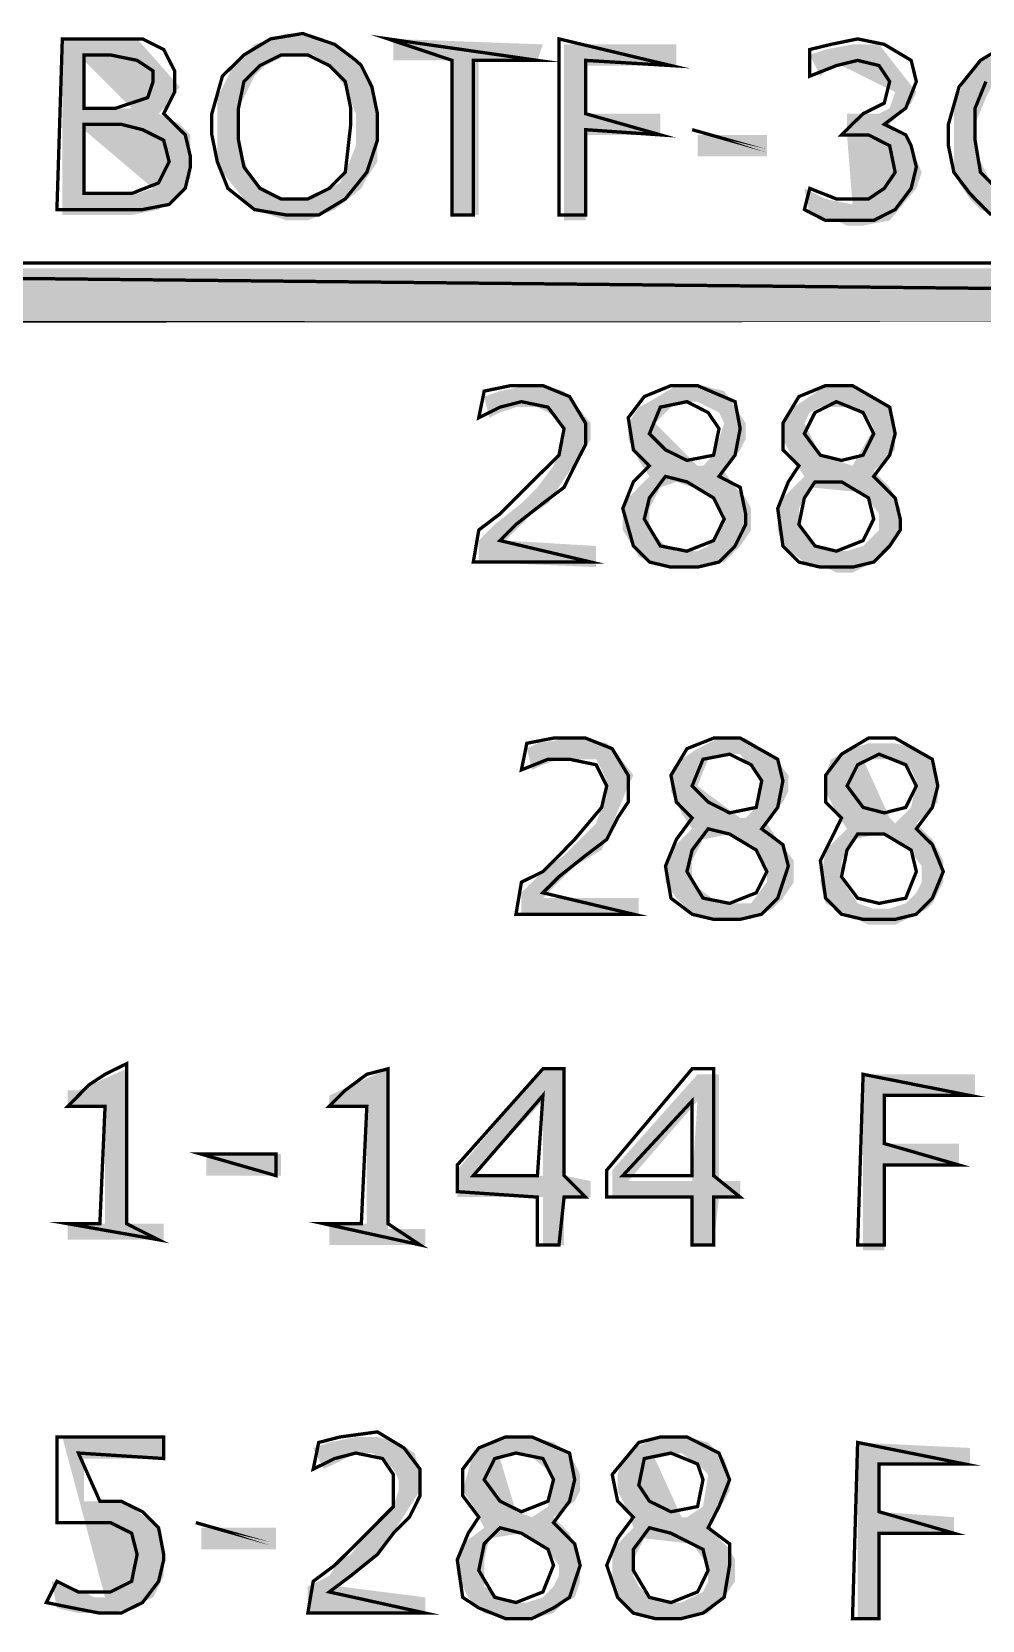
# Model space of a CAD drawing. Header units: millimetres. Extents: x 688550 to 690417, y 7458888 to 7459543.
# Drawn here: x 689620.39 to 689633.58, y 7459312.18 to 7459334.23 of the extents above; entities that cross this region are included whole.
import ezdxf

# ---------------------------------------------------------------- set-up
doc = ezdxf.new("R2010")
doc.units = ezdxf.units.MM
doc.header["$LTSCALE"] = 3
doc.header["$MEASUREMENT"] = 0
doc.layers.add('H', color=7, linetype='Continuous')
doc.layers.add('P', color=7, linetype='Continuous')

msp = doc.modelspace()

# ---------------------------------------------------------------- hatches: boundary and pattern name
at = {"layer": 'H', "linetype": 'Continuous'}
for points in [[(689623.924, 7459331.611), (689623.701, 7459331.686), (689623.478, 7459331.762), (689623.331, 7459331.909), (689623.033, 7459332.279), (689622.962, 7459332.501), (689622.962, 7459332.724), (689622.962, 7459333.093), (689622.962, 7459333.316), (689623.184, 7459333.761), (689623.478, 7459334.055), (689623.924, 7459334.206), (689624.44, 7459334.131), (689624.293, 7459333.908), (689623.924, 7459333.908), (689623.625, 7459333.761), (689623.478, 7459333.614), (689623.403, 7459333.463), (689623.256, 7459333.169), (689623.256, 7459332.871), (689623.256, 7459332.648), (689623.403, 7459332.279), (689623.478, 7459332.132), (689623.625, 7459332.056), (689623.848, 7459331.909), (689624.218, 7459331.909), (689624.516, 7459332.056), (689624.663, 7459332.132), (689624.738, 7459332.279), (689624.885, 7459332.648), (689624.885, 7459333.093), (689624.738, 7459333.463), (689624.516, 7459333.761), (689624.293, 7459333.908), (689624.44, 7459334.131), (689624.663, 7459333.984), (689624.814, 7459333.908), (689625.108, 7459333.539), (689625.184, 7459333.018), (689625.184, 7459332.724), (689625.184, 7459332.426), (689625.037, 7459332.203), (689624.961, 7459332.056), (689624.591, 7459331.762), (689624.218, 7459331.611), (689623.924, 7459331.611)], [(689621.626, 7459331.686), (689620.811, 7459331.686), (689620.811, 7459334.131), (689621.626, 7459334.131), (689621.849, 7459334.131), (689622.441, 7459333.463), (689622.37, 7459333.392), (689622.294, 7459333.24), (689622.147, 7459333.093), (689621.773, 7459333.169), (689621.11, 7459333.833), (689621.11, 7459333.169), (689621.773, 7459333.169), (689622.147, 7459333.093), (689622.441, 7459332.946), (689622.588, 7459332.799), (689622.588, 7459332.577), (689622.588, 7459332.354), (689622.588, 7459332.203), (689622.441, 7459331.985), (689622.147, 7459331.762), (689621.773, 7459331.686), (689621.849, 7459331.985), (689622.071, 7459332.056), (689621.11, 7459332.871), (689621.11, 7459331.985), (689621.849, 7459331.985), (689621.773, 7459331.686), (689621.626, 7459331.686)], [(689626.221, 7459331.686), (689626.221, 7459333.833), (689625.406, 7459333.833), (689625.406, 7459334.131), (689627.481, 7459334.055), (689627.405, 7459333.833), (689626.591, 7459333.833), (689626.591, 7459331.686), (689626.221, 7459331.686)], [(689627.775, 7459331.611), (689627.775, 7459334.055), (689629.333, 7459334.055), (689629.333, 7459333.761), (689628.073, 7459333.761), (689628.073, 7459333.093), (689629.111, 7459333.093), (689629.111, 7459332.799), (689628.073, 7459332.799), (689628.073, 7459331.611), (689627.775, 7459331.611)], [(689631.702, 7459331.539), (689631.555, 7459331.611), (689631.185, 7459331.686), (689631.11, 7459332.056), (689631.404, 7459331.909), (689631.778, 7459331.833), (689631.702, 7459332.799), (689631.702, 7459333.093), (689631.925, 7459333.093), (689632.147, 7459333.093), (689632.294, 7459333.169), (689632.37, 7459333.392), (689631.626, 7459333.761), (689631.479, 7459333.761), (689631.332, 7459333.614), (689631.185, 7459333.908), (689631.404, 7459333.984), (689631.778, 7459334.055), (689632, 7459334.055), (689632.147, 7459334.055), (689632.664, 7459333.392), (689632.592, 7459333.24), (689632.441, 7459333.093), (689632.294, 7459332.946), (689632.37, 7459332.871), (689632.517, 7459332.799), (689632.739, 7459332.279), (689632.664, 7459332.056), (689632.294, 7459331.611), (689631.925, 7459331.539), (689631.702, 7459331.539)], [(689634.222, 7459331.539), (689633.999, 7459331.611), (689633.554, 7459331.762), (689633.407, 7459331.909), (689633.256, 7459332.132), (689633.185, 7459332.354), (689633.185, 7459332.648), (689633.185, 7459332.799), (689633.185, 7459332.946), (689633.185, 7459333.24), (689633.407, 7459333.686), (689633.554, 7459333.833), (689633.777, 7459333.908), (689634.222, 7459334.055), (689634.445, 7459334.055), (689634.667, 7459333.984), (689635.037, 7459333.908), (689635.184, 7459333.463), (689634.886, 7459333.686), (689634.445, 7459333.761), (689634.222, 7459333.761), (689634.071, 7459333.761), (689633.924, 7459333.686), (689633.777, 7459333.614), (689633.63, 7459333.316), (689633.479, 7459332.946), (689633.479, 7459332.648), (689633.554, 7459332.426), (689633.701, 7459332.132), (689633.924, 7459331.909), (689634.071, 7459331.833), (689634.222, 7459331.833), (689634.445, 7459331.833), (689634.667, 7459331.833), (689635.037, 7459332.056), (689635.184, 7459331.762), (689634.516, 7459331.539), (689634.222, 7459331.539)], [(689629.627, 7459332.501), (689629.627, 7459332.799), (689630.589, 7459332.799), (689630.589, 7459332.501), (689629.627, 7459332.501)], [(689679.04, 7459330.204), (689599.328, 7459330.947), (689679.04, 7459330.947), (689679.04, 7459330.204)], [(689599.328, 7459330.204), (689599.328, 7459330.947), (689679.04, 7459330.204), (689599.328, 7459330.204)], [(689628.22, 7459326.798), (689626.591, 7459326.869), (689626.591, 7459327.167), (689626.813, 7459327.39), (689627.183, 7459327.684), (689627.405, 7459327.906), (689627.628, 7459328.205), (689627.775, 7459328.574), (689627.775, 7459328.721), (689627.704, 7459328.872), (689627.405, 7459329.019), (689627.258, 7459329.019), (689627.107, 7459329.019), (689626.885, 7459328.944), (689626.738, 7459328.872), (689626.666, 7459329.166), (689626.885, 7459329.242), (689627.258, 7459329.318), (689627.481, 7459329.318), (689627.775, 7459329.242), (689628.145, 7459328.797), (689628.145, 7459328.574), (689627.552, 7459327.684), (689627.33, 7459327.537), (689626.96, 7459327.167), (689628.22, 7459327.092), (689628.22, 7459326.798)], [(689629.258, 7459326.798), (689628.959, 7459326.869), (689628.812, 7459326.945), (689628.59, 7459327.314), (689628.59, 7459327.612), (689628.665, 7459327.759), (689628.959, 7459328.058), (689629.111, 7459327.906), (689628.959, 7459327.612), (689628.959, 7459327.39), (689629.035, 7459327.243), (689629.182, 7459327.092), (689629.333, 7459327.02), (689629.627, 7459327.02), (689629.774, 7459327.092), (689629.997, 7459327.39), (689629.997, 7459327.537), (689629.774, 7459327.835), (689629.333, 7459327.982), (689629.111, 7459327.906), (689628.959, 7459328.058), (689628.812, 7459328.28), (689628.665, 7459328.574), (689628.665, 7459328.797), (689628.812, 7459329.019), (689628.959, 7459329.095), (689629.333, 7459329.318), (689629.703, 7459329.318), (689629.997, 7459329.242), (689630.148, 7459329.019), (689630.295, 7459328.797), (689630.295, 7459328.574), (689630.219, 7459328.427), (689629.997, 7459328.129), (689629.85, 7459328.352), (689629.997, 7459328.797), (689629.925, 7459328.944), (689629.627, 7459329.095), (689629.405, 7459329.095), (689629.258, 7459329.019), (689629.035, 7459328.797), (689629.627, 7459328.205), (689629.703, 7459328.205), (689629.85, 7459328.352), (689629.997, 7459328.129), (689630.148, 7459327.906), (689630.295, 7459327.759), (689630.371, 7459327.612), (689630.371, 7459327.314), (689630.219, 7459327.092), (689630.072, 7459326.945), (689629.997, 7459326.869), (689629.627, 7459326.798), (689629.258, 7459326.798)], [(689631.555, 7459326.722), (689631.404, 7459326.798), (689631.11, 7459326.869), (689630.812, 7459327.092), (689630.74, 7459327.314), (689630.74, 7459327.612), (689630.812, 7459327.759), (689631.11, 7459328.058), (689631.185, 7459327.906), (689631.034, 7459327.612), (689631.034, 7459327.39), (689631.11, 7459327.243), (689631.257, 7459327.092), (689631.479, 7459327.02), (689631.702, 7459327.02), (689631.925, 7459327.092), (689632.147, 7459327.314), (689632.147, 7459327.537), (689631.925, 7459327.835), (689631.185, 7459327.906), (689631.11, 7459328.058), (689630.963, 7459328.28), (689630.812, 7459328.574), (689630.812, 7459328.797), (689630.963, 7459329.019), (689631.185, 7459329.166), (689631.404, 7459329.318), (689631.626, 7459329.318), (689631.778, 7459329.318), (689631.702, 7459329.019), (689631.479, 7459329.019), (689631.332, 7459329.019), (689631.185, 7459328.944), (689631.11, 7459328.797), (689631.332, 7459328.352), (689631.778, 7459328.205), (689631.778, 7459328.205), (689632.072, 7459328.721), (689632, 7459328.872), (689631.702, 7459329.019), (689631.778, 7459329.318), (689632.072, 7459329.166), (689632.294, 7459329.019), (689632.37, 7459328.797), (689632.37, 7459328.574), (689632.37, 7459328.427), (689632.072, 7459328.129), (689632.294, 7459327.906), (689632.37, 7459327.759), (689632.441, 7459327.612), (689632.441, 7459327.314), (689632.294, 7459327.092), (689632.072, 7459326.869), (689631.778, 7459326.722), (689631.555, 7459326.722)], [(689628.812, 7459321.98), (689627.183, 7459321.98), (689627.183, 7459322.278), (689627.405, 7459322.501), (689627.552, 7459322.648), (689627.775, 7459322.795), (689627.998, 7459323.018), (689628.22, 7459323.24), (689628.296, 7459323.463), (689628.367, 7459323.61), (689628.367, 7459323.832), (689628.296, 7459323.984), (689628.22, 7459324.131), (689627.998, 7459324.131), (689627.704, 7459324.131), (689627.481, 7459324.055), (689627.33, 7459323.984), (689627.258, 7459324.278), (689627.405, 7459324.353), (689627.851, 7459324.425), (689628.073, 7459324.425), (689628.367, 7459324.353), (689628.518, 7459324.202), (689628.737, 7459323.908), (689628.665, 7459323.761), (689628.296, 7459322.871), (689627.922, 7459322.648), (689627.481, 7459322.203), (689628.812, 7459322.203), (689628.812, 7459321.98)], [(689629.85, 7459321.909), (689629.552, 7459321.98), (689629.333, 7459322.203), (689629.182, 7459322.425), (689629.182, 7459322.648), (689629.258, 7459322.871), (689629.552, 7459323.165), (689629.703, 7459323.018), (689629.552, 7459322.724), (689629.552, 7459322.501), (689629.627, 7459322.35), (689629.925, 7459322.131), (689630.072, 7459322.131), (689630.219, 7459322.131), (689630.371, 7459322.131), (689630.589, 7459322.425), (689630.589, 7459322.648), (689630.371, 7459322.946), (689630.072, 7459323.093), (689629.703, 7459323.018), (689629.552, 7459323.165), (689629.405, 7459323.387), (689629.333, 7459323.538), (689629.258, 7459323.685), (689629.258, 7459323.908), (689629.405, 7459324.131), (689629.627, 7459324.278), (689629.925, 7459324.425), (689630.295, 7459324.425), (689630.518, 7459324.278), (689630.665, 7459324.202), (689630.887, 7459323.908), (689630.887, 7459323.685), (689630.812, 7459323.538), (689630.589, 7459323.24), (689630.442, 7459323.463), (689630.518, 7459323.832), (689630.219, 7459324.202), (689629.997, 7459324.202), (689629.774, 7459324.131), (689629.627, 7459323.761), (689630.219, 7459323.316), (689630.295, 7459323.316), (689630.442, 7459323.463), (689630.589, 7459323.24), (689630.74, 7459323.018), (689630.963, 7459322.724), (689630.963, 7459322.425), (689630.812, 7459322.203), (689630.665, 7459322.056), (689630.518, 7459321.98), (689630.219, 7459321.909), (689629.85, 7459321.909)], [(689632, 7459321.833), (689631.702, 7459321.98), (689631.404, 7459322.131), (689631.332, 7459322.425), (689631.404, 7459322.871), (689631.702, 7459323.165), (689631.778, 7459323.018), (689631.626, 7459322.724), (689631.626, 7459322.501), (689631.702, 7459322.35), (689631.849, 7459322.131), (689632.072, 7459322.056), (689632.294, 7459322.056), (689632.517, 7459322.131), (689632.664, 7459322.278), (689632.739, 7459322.425), (689632.739, 7459322.648), (689632.517, 7459322.946), (689632.147, 7459323.093), (689631.778, 7459323.018), (689631.702, 7459323.165), (689631.555, 7459323.387), (689631.404, 7459323.685), (689631.404, 7459323.908), (689631.479, 7459324.131), (689631.778, 7459324.278), (689632, 7459324.353), (689632.37, 7459324.353), (689632.664, 7459324.278), (689632.815, 7459324.202), (689632.962, 7459323.908), (689632.962, 7459323.685), (689632.962, 7459323.538), (689632.664, 7459323.24), (689632.592, 7459323.463), (689632.664, 7459323.832), (689632.592, 7459323.984), (689632.294, 7459324.131), (689632.072, 7459324.131), (689631.925, 7459324.131), (689632.294, 7459323.316), (689632.37, 7459323.24), (689632.592, 7459323.463), (689632.664, 7459323.24), (689632.886, 7459323.018), (689632.962, 7459322.871), (689633.038, 7459322.724), (689633.038, 7459322.425), (689632.886, 7459322.131), (689632.815, 7459322.056), (689632.664, 7459321.98), (689632.37, 7459321.833), (689632, 7459321.833)], [(689622.218, 7459317.461), (689620.887, 7459317.461), (689620.887, 7459317.684), (689621.404, 7459317.684), (689621.404, 7459319.313), (689620.887, 7459319.313), (689620.887, 7459319.536), (689621.034, 7459319.536), (689621.702, 7459319.834), (689621.702, 7459317.684), (689622.218, 7459317.684), (689622.218, 7459317.461)], [(689625.851, 7459317.39), (689624.516, 7459317.39), (689624.516, 7459317.684), (689625.037, 7459317.684), (689625.037, 7459319.313), (689624.516, 7459319.313), (689624.516, 7459319.464), (689625.331, 7459319.834), (689625.331, 7459317.612), (689625.851, 7459317.612), (689625.851, 7459317.39)], [(689627.481, 7459317.39), (689627.481, 7459318.053), (689626.292, 7459318.053), (689626.292, 7459318.427), (689626.515, 7459318.351), (689627.481, 7459318.351), (689627.481, 7459319.389), (689626.515, 7459318.351), (689626.292, 7459318.427), (689627.481, 7459319.834), (689627.775, 7459319.834), (689627.775, 7459318.351), (689628.145, 7459318.276), (689628.145, 7459318.053), (689627.775, 7459318.053), (689627.775, 7459317.39), (689627.481, 7459317.39)], [(689629.552, 7459317.39), (689629.552, 7459318.053), (689628.443, 7459318.053), (689628.443, 7459318.427), (689628.665, 7459318.276), (689629.552, 7459318.276), (689629.627, 7459319.389), (689628.665, 7459318.276), (689628.443, 7459318.427), (689629.627, 7459319.758), (689629.925, 7459319.758), (689629.925, 7459318.276), (689630.219, 7459318.276), (689630.219, 7459318.053), (689629.925, 7459318.053), (689629.85, 7459317.39), (689629.552, 7459317.39)], [(689631.925, 7459317.314), (689631.925, 7459319.758), (689633.479, 7459319.758), (689633.479, 7459319.464), (689632.219, 7459319.464), (689632.219, 7459318.797), (689633.256, 7459318.797), (689633.256, 7459318.498), (689632.219, 7459318.498), (689632.219, 7459317.314), (689631.925, 7459317.314)], [(689623.848, 7459318.351), (689622.811, 7459318.351), (689622.811, 7459318.65), (689623.848, 7459318.65), (689623.848, 7459318.351)], [(689621.257, 7459312.278), (689621.034, 7459312.278), (689620.736, 7459312.35), (689620.664, 7459312.719), (689620.887, 7459312.648), (689621.11, 7459312.572), (689621.257, 7459312.497), (689621.404, 7459312.497), (689620.811, 7459314.723), (689622.218, 7459314.723), (689622.218, 7459314.424), (689621.11, 7459314.424), (689621.11, 7459313.832), (689621.479, 7459313.832), (689621.626, 7459313.832), (689621.773, 7459313.757), (689622.147, 7459313.463), (689622.218, 7459313.164), (689622.218, 7459313.017), (689622.218, 7459312.795), (689622.147, 7459312.648), (689622.071, 7459312.497), (689621.773, 7459312.35), (689621.479, 7459312.278), (689621.257, 7459312.278)], [(689625.851, 7459312.278), (689624.218, 7459312.278), (689624.218, 7459312.648), (689624.516, 7459312.795), (689624.663, 7459313.017), (689624.814, 7459313.093), (689625.037, 7459313.387), (689625.255, 7459313.61), (689625.406, 7459313.757), (689625.478, 7459313.979), (689625.478, 7459314.13), (689625.406, 7459314.277), (689625.255, 7459314.424), (689625.108, 7459314.5), (689624.885, 7459314.5), (689624.738, 7459314.424), (689624.44, 7459314.277), (689624.293, 7459314.571), (689624.516, 7459314.647), (689624.885, 7459314.723), (689625.184, 7459314.723), (689625.478, 7459314.647), (689625.7, 7459314.5), (689625.776, 7459314.202), (689625.776, 7459313.979), (689625.255, 7459313.164), (689625.037, 7459312.942), (689624.663, 7459312.648), (689625.851, 7459312.497), (689625.851, 7459312.278)], [(689626.96, 7459312.203), (689626.666, 7459312.278), (689626.444, 7459312.497), (689626.292, 7459312.795), (689626.292, 7459313.017), (689626.368, 7459313.24), (689626.666, 7459313.463), (689626.738, 7459313.316), (689626.666, 7459313.017), (689626.666, 7459312.648), (689626.885, 7459312.497), (689627.036, 7459312.425), (689627.258, 7459312.425), (689627.481, 7459312.497), (689627.628, 7459312.648), (689627.704, 7459312.795), (689627.704, 7459312.942), (689627.481, 7459313.24), (689627.183, 7459313.387), (689626.738, 7459313.316), (689626.666, 7459313.463), (689626.515, 7459313.757), (689626.368, 7459313.979), (689626.515, 7459314.5), (689626.738, 7459314.647), (689627.036, 7459314.723), (689627.33, 7459314.723), (689627.628, 7459314.647), (689627.851, 7459314.5), (689627.998, 7459314.202), (689627.998, 7459313.979), (689627.922, 7459313.832), (689627.628, 7459313.61), (689627.552, 7459313.757), (689627.628, 7459314.202), (689627.258, 7459314.5), (689627.036, 7459314.5), (689626.885, 7459314.424), (689627.107, 7459313.685), (689627.33, 7459313.61), (689627.33, 7459313.61), (689627.552, 7459313.757), (689627.628, 7459313.61), (689627.851, 7459313.387), (689627.998, 7459313.017), (689627.998, 7459312.719), (689627.922, 7459312.497), (689627.775, 7459312.425), (689627.628, 7459312.278), (689627.33, 7459312.203), (689626.96, 7459312.203)], [(689629.035, 7459312.203), (689628.737, 7459312.278), (689628.518, 7459312.497), (689628.443, 7459312.719), (689628.443, 7459313.017), (689628.443, 7459313.164), (689628.737, 7459313.463), (689628.888, 7459313.316), (689628.737, 7459313.017), (689628.737, 7459312.795), (689628.812, 7459312.648), (689628.959, 7459312.497), (689629.182, 7459312.425), (689629.405, 7459312.425), (689629.552, 7459312.497), (689629.703, 7459312.572), (689629.774, 7459312.719), (689629.774, 7459312.942), (689629.552, 7459313.24), (689628.888, 7459313.316), (689628.737, 7459313.463), (689628.665, 7459313.685), (689628.518, 7459313.979), (689628.518, 7459314.202), (689628.59, 7459314.424), (689628.737, 7459314.571), (689629.111, 7459314.723), (689629.48, 7459314.723), (689629.774, 7459314.647), (689629.997, 7459314.424), (689630.072, 7459314.202), (689630.072, 7459313.979), (689629.997, 7459313.832), (689629.774, 7459313.534), (689629.703, 7459313.757), (689629.774, 7459314.202), (689629.703, 7459314.277), (689629.405, 7459314.5), (689629.035, 7459314.424), (689629.405, 7459313.61), (689629.48, 7459313.61), (689629.703, 7459313.757), (689629.774, 7459313.534), (689629.925, 7459313.316), (689630.072, 7459313.164), (689630.148, 7459313.017), (689630.148, 7459312.719), (689629.997, 7459312.497), (689629.85, 7459312.35), (689629.774, 7459312.278), (689629.48, 7459312.203), (689629.035, 7459312.203)], [(689631.849, 7459312.203), (689631.849, 7459314.647), (689633.407, 7459314.571), (689633.407, 7459314.349), (689632.147, 7459314.349), (689632.147, 7459313.685), (689633.185, 7459313.61), (689633.185, 7459313.387), (689632.147, 7459313.387), (689632.147, 7459312.203), (689631.849, 7459312.203)], [(689622.739, 7459313.164), (689622.739, 7459313.463), (689623.777, 7459313.463), (689623.777, 7459313.164), (689622.739, 7459313.164)]]:
    msp.add_hatch(color=256, dxfattribs=at).paths.add_polyline_path(points)

# ---------------------------------------------------------------- linework, layer by layer
at = {"layer": 'P', "const_width": 0.0462}
for points in [[(689624.885, 7459333.833), (689624.591, 7459334.055), (689624.146, 7459334.206), (689623.701, 7459334.131), (689623.331, 7459333.908), (689623.033, 7459333.614), (689622.886, 7459333.093), (689622.886, 7459332.799), (689622.962, 7459332.426), (689623.109, 7459332.056), (689623.478, 7459331.762), (689623.924, 7459331.686), (689624.369, 7459331.686), (689624.738, 7459331.909), (689625.037, 7459332.279), (689625.184, 7459332.724), (689625.184, 7459333.093), (689625.108, 7459333.463), (689624.961, 7459333.761), (689624.885, 7459333.833), (689624.885, 7459333.833)], [(689627.405, 7459333.833), (689625.331, 7459334.131), (689626.221, 7459333.833), (689626.221, 7459331.686), (689626.515, 7459331.686), (689626.515, 7459333.833), (689627.405, 7459333.833), (689627.405, 7459333.833)], [(689622.588, 7459332.501), (689622.517, 7459332.799), (689622.218, 7459333.093), (689622.37, 7459333.392), (689622.37, 7459333.686), (689622.218, 7459333.984), (689621.924, 7459334.131), (689621.479, 7459334.131), (689620.811, 7459334.131), (689620.736, 7459331.762), (689621.626, 7459331.762), (689621.924, 7459331.762), (689622.294, 7459331.833), (689622.517, 7459332.056), (689622.588, 7459332.354), (689622.588, 7459332.501), (689622.588, 7459332.501)], [(689629.258, 7459333.761), (689627.704, 7459334.131), (689627.704, 7459331.686), (689628.073, 7459331.686), (689628.073, 7459332.871), (689629.111, 7459332.799), (689628.073, 7459333.093), (689628.073, 7459333.833), (689629.258, 7459333.761), (689629.258, 7459333.761)], [(689632.517, 7459332.799), (689632.219, 7459332.946), (689632.517, 7459333.169), (689632.664, 7459333.539), (689632.592, 7459333.833), (689632.219, 7459334.055), (689631.849, 7459334.131), (689631.479, 7459334.055), (689631.185, 7459333.984), (689631.185, 7459333.614), (689631.555, 7459333.761), (689631.849, 7459333.833), (689632.147, 7459333.761), (689632.294, 7459333.539), (689632.219, 7459333.24), (689631.925, 7459333.093), (689631.626, 7459332.799), (689632, 7459332.799), (689632.294, 7459332.648), (689632.37, 7459332.279), (689632.219, 7459332.056), (689632, 7459331.909), (689631.555, 7459331.909), (689631.185, 7459332.056), (689631.11, 7459331.762), (689631.404, 7459331.611), (689631.702, 7459331.611), (689632.072, 7459331.611), (689632.37, 7459331.762), (689632.592, 7459332.056), (689632.664, 7459332.354), (689632.592, 7459332.648), (689632.517, 7459332.799), (689632.517, 7459332.799)], [(689633.924, 7459334.055), (689633.554, 7459333.833), (689633.256, 7459333.463), (689633.109, 7459332.946), (689633.109, 7459332.648), (689633.185, 7459332.279), (689633.407, 7459331.985), (689633.701, 7459331.686)], [(689622.071, 7459333.539), (689621.996, 7459333.316), (689621.551, 7459333.169), (689621.11, 7459333.169), (689621.11, 7459333.908), (689621.479, 7459333.908), (689621.849, 7459333.833), (689622.071, 7459333.686), (689622.071, 7459333.539), (689622.071, 7459333.539)], [(689624.814, 7459332.946), (689624.738, 7459332.279), (689624.516, 7459332.056), (689624.218, 7459331.909), (689623.848, 7459331.909), (689623.554, 7459332.056), (689623.331, 7459332.354), (689623.256, 7459332.724), (689623.256, 7459333.169), (689623.331, 7459333.539), (689623.554, 7459333.761), (689623.848, 7459333.908), (689624.218, 7459333.908), (689624.516, 7459333.761), (689624.738, 7459333.539), (689624.814, 7459333.169), (689624.814, 7459332.946), (689624.814, 7459332.946)], [(689633.777, 7459332.056), (689633.554, 7459332.279), (689633.479, 7459332.724), (689633.479, 7459333.169), (689633.63, 7459333.539)], [(689622.294, 7459332.426), (689622.147, 7459332.132), (689621.773, 7459331.985), (689621.11, 7459331.985), (689621.11, 7459332.946), (689621.626, 7459332.946), (689621.924, 7459332.871), (689622.218, 7459332.724), (689622.294, 7459332.426), (689622.294, 7459332.426)], [(689630.589, 7459332.577), (689629.552, 7459332.871), (689630.589, 7459332.577), (689630.589, 7459332.577)], [(689679.04, 7459330.204), (689679.04, 7459331.019), (689599.328, 7459331.019), (689679.04, 7459330.204), (689679.04, 7459330.204)], [(689679.04, 7459330.204), (689599.328, 7459331.019), (689599.328, 7459330.204), (689679.04, 7459330.204), (689679.04, 7459330.204)], [(689628.145, 7459326.869), (689626.885, 7459327.167), (689627.107, 7459327.39), (689627.481, 7459327.684), (689627.775, 7459327.906), (689627.922, 7459328.205), (689628.073, 7459328.499), (689628.073, 7459328.797), (689627.851, 7459329.166), (689627.481, 7459329.318), (689627.036, 7459329.318), (689626.666, 7459329.242), (689626.591, 7459328.872), (689626.885, 7459329.019), (689627.183, 7459329.095), (689627.552, 7459329.019), (689627.775, 7459328.721), (689627.704, 7459328.352), (689627.33, 7459327.982), (689627.107, 7459327.759), (689626.885, 7459327.537), (689626.591, 7459327.314), (689626.515, 7459326.869), (689628.145, 7459326.869), (689628.145, 7459326.869)], [(689630.295, 7459327.537), (689630.219, 7459327.906), (689629.925, 7459328.058), (689630.148, 7459328.352), (689630.219, 7459328.721), (689630.148, 7459329.095), (689629.627, 7459329.318), (689629.258, 7459329.318), (689628.888, 7459329.166), (689628.665, 7459328.872), (689628.737, 7459328.427), (689628.959, 7459328.205), (689628.737, 7459327.982), (689628.59, 7459327.612), (689628.737, 7459327.092), (689628.959, 7459326.869), (689629.258, 7459326.798), (689629.627, 7459326.798), (689629.925, 7459326.869), (689630.148, 7459327.092), (689630.295, 7459327.39), (689630.295, 7459327.537), (689630.295, 7459327.537)], [(689632.441, 7459327.465), (689632.37, 7459327.759), (689632.072, 7459328.058), (689632.294, 7459328.352), (689632.37, 7459328.65), (689632.294, 7459329.019), (689631.778, 7459329.318), (689631.404, 7459329.318), (689631.034, 7459329.166), (689630.812, 7459328.797), (689630.812, 7459328.427), (689631.034, 7459328.205), (689630.887, 7459327.982), (689630.74, 7459327.612), (689630.812, 7459327.092), (689631.034, 7459326.869), (689631.332, 7459326.798), (689631.778, 7459326.798), (689632.072, 7459326.869), (689632.294, 7459327.092), (689632.441, 7459327.314), (689632.441, 7459327.465), (689632.441, 7459327.465)], [(689629.925, 7459328.721), (689629.85, 7459328.352), (689629.48, 7459328.28), (689629.182, 7459328.427), (689628.959, 7459328.65), (689629.111, 7459329.019), (689629.48, 7459329.095), (689629.774, 7459328.944), (689629.925, 7459328.721), (689629.925, 7459328.721)], [(689632.072, 7459328.65), (689631.925, 7459328.352), (689631.626, 7459328.28), (689631.332, 7459328.352), (689631.11, 7459328.65), (689631.257, 7459328.944), (689631.555, 7459329.095), (689631.925, 7459328.944), (689632.072, 7459328.65), (689632.072, 7459328.65)], [(689629.997, 7459327.465), (689629.85, 7459327.167), (689629.48, 7459327.02), (689629.111, 7459327.092), (689628.888, 7459327.465), (689628.959, 7459327.759), (689629.182, 7459328.058), (689629.48, 7459327.982), (689629.85, 7459327.759), (689629.997, 7459327.465), (689629.997, 7459327.465)], [(689632.072, 7459327.465), (689631.925, 7459327.167), (689631.555, 7459327.02), (689631.257, 7459327.092), (689631.034, 7459327.39), (689631.11, 7459327.759), (689631.257, 7459327.982), (689631.626, 7459327.982), (689632, 7459327.759), (689632.072, 7459327.465), (689632.072, 7459327.465)], [(689628.737, 7459321.98), (689627.481, 7459322.278), (689627.704, 7459322.501), (689628.073, 7459322.795), (689628.367, 7459323.018), (689628.518, 7459323.316), (689628.665, 7459323.538), (689628.665, 7459323.908), (689628.443, 7459324.278), (689628.073, 7459324.425), (689627.628, 7459324.425), (689627.258, 7459324.353), (689627.183, 7459323.984), (689627.552, 7459324.131), (689627.851, 7459324.131), (689628.22, 7459324.055), (689628.367, 7459323.761), (689628.296, 7459323.463), (689627.922, 7459323.018), (689627.704, 7459322.795), (689627.481, 7459322.572), (689627.183, 7459322.425), (689627.107, 7459321.98), (689628.737, 7459321.98), (689628.737, 7459321.98)], [(689630.887, 7459322.648), (689630.812, 7459322.946), (689630.518, 7459323.165), (689630.74, 7459323.463), (689630.812, 7459323.832), (689630.74, 7459324.131), (689630.219, 7459324.425), (689629.85, 7459324.425), (689629.48, 7459324.278), (689629.258, 7459323.908), (689629.333, 7459323.538), (689629.552, 7459323.316), (689629.333, 7459323.018), (689629.182, 7459322.648), (689629.258, 7459322.203), (689629.552, 7459321.98), (689629.85, 7459321.909), (689630.219, 7459321.909), (689630.518, 7459321.98), (689630.74, 7459322.203), (689630.887, 7459322.648), (689630.887, 7459322.648)], [(689633.038, 7459322.572), (689632.886, 7459322.946), (689632.664, 7459323.165), (689632.886, 7459323.463), (689632.962, 7459323.761), (689632.886, 7459324.131), (689632.37, 7459324.425), (689632, 7459324.425), (689631.626, 7459324.202), (689631.404, 7459323.908), (689631.404, 7459323.538), (689631.626, 7459323.316), (689631.479, 7459323.018), (689631.332, 7459322.724), (689631.404, 7459322.203), (689631.626, 7459321.98), (689631.925, 7459321.909), (689632.37, 7459321.909), (689632.664, 7459321.98), (689632.886, 7459322.203), (689633.038, 7459322.572), (689633.038, 7459322.572)], [(689630.518, 7459323.832), (689630.442, 7459323.463), (689630.072, 7459323.387), (689629.774, 7459323.538), (689629.552, 7459323.761), (689629.703, 7459324.131), (689630.072, 7459324.202), (689630.371, 7459324.055), (689630.518, 7459323.832), (689630.518, 7459323.832)], [(689632.664, 7459323.761), (689632.517, 7459323.463), (689632.219, 7459323.387), (689631.925, 7459323.463), (689631.702, 7459323.761), (689631.849, 7459324.055), (689632.147, 7459324.202), (689632.517, 7459324.055), (689632.664, 7459323.761), (689632.664, 7459323.761)], [(689630.589, 7459322.572), (689630.442, 7459322.278), (689630.072, 7459322.131), (689629.703, 7459322.203), (689629.48, 7459322.572), (689629.552, 7459322.871), (689629.774, 7459323.165), (689630.072, 7459323.093), (689630.442, 7459322.871), (689630.589, 7459322.572), (689630.589, 7459322.572)], [(689632.664, 7459322.572), (689632.517, 7459322.203), (689632.147, 7459322.131), (689631.849, 7459322.203), (689631.626, 7459322.501), (689631.702, 7459322.871), (689631.849, 7459323.093), (689632.219, 7459323.093), (689632.592, 7459322.871), (689632.664, 7459322.572), (689632.664, 7459322.572)], [(689622.147, 7459317.461), (689621.702, 7459317.684), (689621.702, 7459319.905), (689621.404, 7459319.758), (689621.181, 7459319.611), (689620.887, 7459319.313), (689621.404, 7459319.313), (689621.332, 7459317.684), (689620.887, 7459317.684), (689622.147, 7459317.461), (689622.147, 7459317.461)], [(689625.776, 7459317.39), (689625.331, 7459317.684), (689625.331, 7459319.834), (689625.037, 7459319.758), (689624.738, 7459319.536), (689624.516, 7459319.313), (689625.037, 7459319.313), (689624.961, 7459317.684), (689624.44, 7459317.684), (689625.776, 7459317.39), (689625.776, 7459317.39)], [(689628.073, 7459318.053), (689627.775, 7459318.351), (689627.775, 7459319.834), (689627.481, 7459319.834), (689626.292, 7459318.498), (689626.292, 7459318.129), (689627.405, 7459318.053), (689627.405, 7459317.39), (689627.704, 7459317.39), (689627.775, 7459318.053), (689628.073, 7459318.053), (689628.073, 7459318.053)], [(689630.219, 7459318.053), (689629.85, 7459318.351), (689629.85, 7459319.834), (689629.552, 7459319.834), (689628.367, 7459318.427), (689628.367, 7459318.053), (689629.552, 7459318.053), (689629.552, 7459317.39), (689629.85, 7459317.39), (689629.85, 7459318.053), (689630.219, 7459318.053), (689630.219, 7459318.053)], [(689633.407, 7459319.464), (689631.925, 7459319.758), (689631.849, 7459317.39), (689632.219, 7459317.39), (689632.219, 7459318.498), (689633.256, 7459318.498), (689632.219, 7459318.797), (689632.219, 7459319.464), (689633.407, 7459319.464), (689633.407, 7459319.464)], [(689627.405, 7459318.351), (689626.515, 7459318.351), (689627.481, 7459319.464), (689627.405, 7459318.351), (689627.405, 7459318.351)], [(689629.552, 7459318.351), (689628.59, 7459318.351), (689629.552, 7459319.389), (689629.552, 7459318.351), (689629.552, 7459318.351)], [(689623.777, 7459318.351), (689623.777, 7459318.65), (689622.739, 7459318.65), (689623.777, 7459318.351), (689623.777, 7459318.351)], [(689625.851, 7459312.278), (689624.516, 7459312.572), (689624.814, 7459312.795), (689625.184, 7459313.093), (689625.406, 7459313.387), (689625.629, 7459313.61), (689625.776, 7459313.908), (689625.776, 7459314.277), (689625.553, 7459314.571), (689625.184, 7459314.794), (689624.663, 7459314.723), (689624.369, 7459314.647), (689624.293, 7459314.277), (689624.591, 7459314.424), (689624.885, 7459314.5), (689625.255, 7459314.424), (689625.406, 7459314.202), (689625.406, 7459313.757), (689625.037, 7459313.387), (689624.814, 7459313.164), (689624.591, 7459312.942), (689624.293, 7459312.719), (689624.218, 7459312.278), (689625.851, 7459312.278), (689625.851, 7459312.278)], [(689622.218, 7459313.093), (689622.147, 7459313.463), (689621.924, 7459313.685), (689621.626, 7459313.832), (689621.332, 7459313.832), (689621.034, 7459314.5), (689622.218, 7459314.424), (689622.218, 7459314.723), (689620.736, 7459314.723), (689620.736, 7459313.534), (689621.034, 7459313.534), (689621.479, 7459313.534), (689621.773, 7459313.387), (689621.849, 7459313.093), (689621.773, 7459312.719), (689621.479, 7459312.572), (689621.034, 7459312.572), (689620.736, 7459312.719), (689620.589, 7459312.425), (689620.958, 7459312.35), (689621.332, 7459312.278), (689621.626, 7459312.278), (689621.924, 7459312.425), (689622.147, 7459312.719), (689622.218, 7459313.017), (689622.218, 7459313.093), (689622.218, 7459313.093)], [(689627.998, 7459312.942), (689627.922, 7459313.24), (689627.628, 7459313.534), (689627.851, 7459313.832), (689627.922, 7459314.13), (689627.851, 7459314.5), (689627.33, 7459314.723), (689626.96, 7459314.723), (689626.591, 7459314.571), (689626.368, 7459314.277), (689626.368, 7459313.908), (689626.591, 7459313.61), (689626.444, 7459313.387), (689626.292, 7459313.017), (689626.368, 7459312.497), (689626.591, 7459312.35), (689626.96, 7459312.203), (689627.33, 7459312.203), (689627.628, 7459312.35), (689627.851, 7459312.497), (689627.998, 7459312.942), (689627.998, 7459312.942)], [(689630.072, 7459312.942), (689630.072, 7459313.24), (689629.774, 7459313.463), (689629.925, 7459313.757), (689630.072, 7459314.13), (689629.925, 7459314.5), (689629.48, 7459314.723), (689629.111, 7459314.723), (689628.812, 7459314.647), (689628.443, 7459314.202), (689628.518, 7459313.832), (689628.737, 7459313.61), (689628.518, 7459313.316), (689628.367, 7459312.942), (689628.518, 7459312.497), (689628.737, 7459312.278), (689629.035, 7459312.203), (689629.405, 7459312.203), (689629.703, 7459312.278), (689629.997, 7459312.497), (689630.072, 7459312.942), (689630.072, 7459312.942)], [(689633.332, 7459314.349), (689631.849, 7459314.647), (689631.778, 7459312.203), (689632.147, 7459312.203), (689632.147, 7459313.387), (689633.185, 7459313.387), (689632.147, 7459313.685), (689632.147, 7459314.349), (689633.332, 7459314.349), (689633.332, 7459314.349)], [(689627.628, 7459314.13), (689627.552, 7459313.832), (689627.183, 7459313.685), (689626.885, 7459313.832), (689626.666, 7459314.13), (689626.813, 7459314.424), (689627.107, 7459314.5), (689627.481, 7459314.424), (689627.628, 7459314.13), (689627.628, 7459314.13)], [(689629.703, 7459314.13), (689629.627, 7459313.757), (689629.258, 7459313.685), (689628.959, 7459313.832), (689628.812, 7459314.055), (689628.888, 7459314.424), (689629.258, 7459314.5), (689629.627, 7459314.349), (689629.703, 7459314.13), (689629.703, 7459314.13)], [(689623.701, 7459313.24), (689622.664, 7459313.534), (689623.701, 7459313.24), (689623.701, 7459313.24)], [(689627.628, 7459312.942), (689627.481, 7459312.572), (689627.107, 7459312.425), (689626.813, 7459312.497), (689626.591, 7459312.87), (689626.666, 7459313.24), (689626.885, 7459313.463), (689627.183, 7459313.387), (689627.552, 7459313.164), (689627.628, 7459312.942), (689627.628, 7459312.942)], [(689629.774, 7459312.87), (689629.627, 7459312.572), (689629.258, 7459312.425), (689628.959, 7459312.497), (689628.737, 7459312.87), (689628.737, 7459313.164), (689628.959, 7459313.463), (689629.258, 7459313.387), (689629.703, 7459313.164), (689629.774, 7459312.87), (689629.774, 7459312.87)]]:
    msp.add_lwpolyline(points, dxfattribs=at)

doc.saveas('drawing.dxf')
